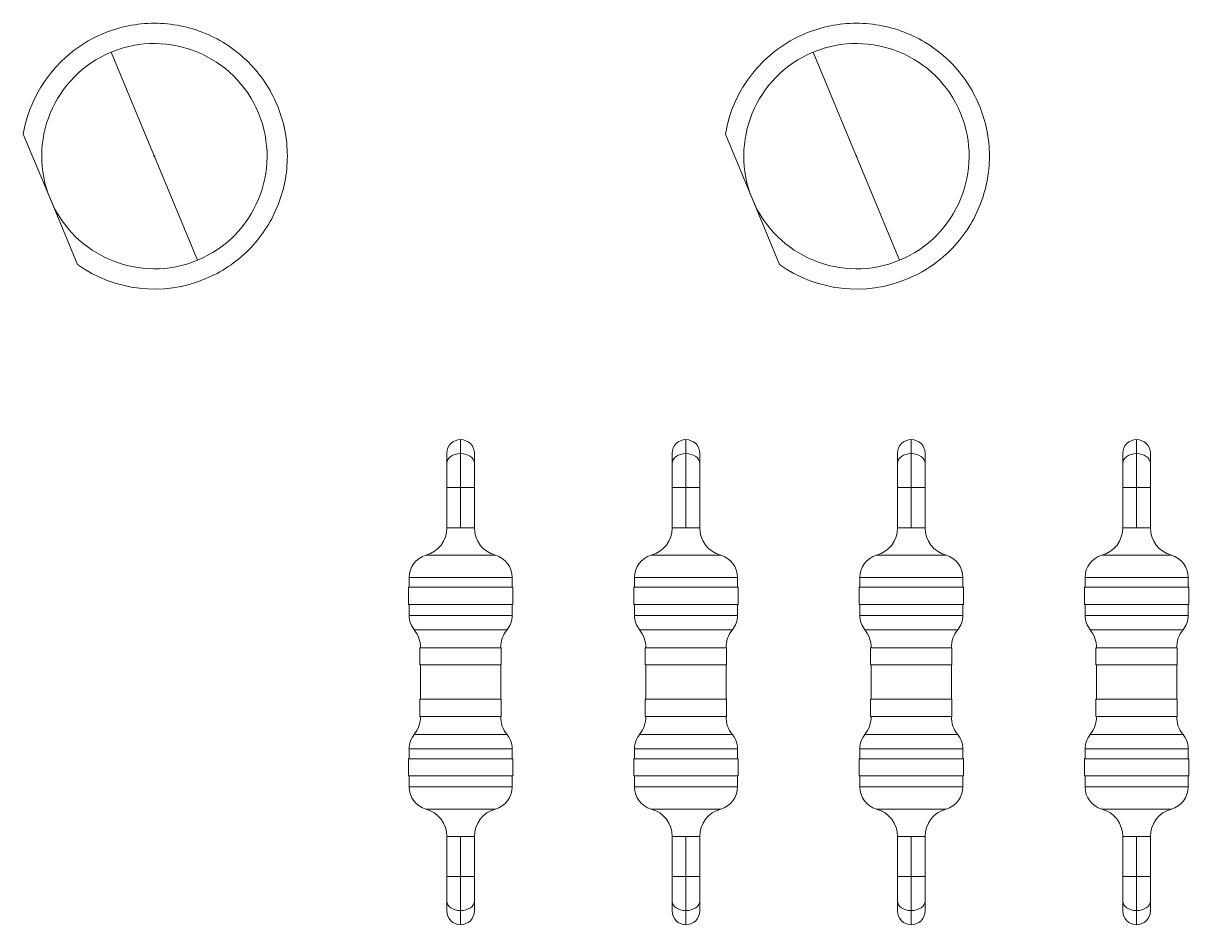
# Model space of a CAD drawing. Header units: millimetres. Extents: x -118 to 1430, y 370 to 1370.
# Drawn here: x -1.64 to 24.22, y 499.81 to 519.82 of the extents above; entities that cross this region are included whole.
import ezdxf

# ---------------------------------------------------------------- set-up
doc = ezdxf.new("R2010")
doc.units = ezdxf.units.MM
doc.layers.add('TANGENT EDGES', color=7, linetype='Continuous', lineweight=0)
doc.layers.add('VISIBLE', color=7, linetype='Continuous', lineweight=0)

msp = doc.modelspace()

# ---------------------------------------------------------------- linework, layer by layer
at = {"layer": 'TANGENT EDGES'}
for p, q in [((1.269, 516.876), (0.315, 519.176)), ((16.847, 516.876), (15.893, 519.176)), ((2.231, 514.557), (1.277, 516.858)), ((17.809, 514.557), (16.855, 516.858)), ((8.068, 510.575), (8.068, 510.262)), ((13.068, 510.575), (13.068, 510.262)), ((18.068, 510.575), (18.068, 510.262)), ((23.068, 510.575), (23.068, 510.262)), ((8.068, 509.508), (8.068, 510.262)), ((13.068, 509.508), (13.068, 510.262)), ((18.068, 509.508), (18.068, 510.262)), ((23.068, 509.508), (23.068, 510.262)), ((7.763, 509.508), (8.068, 509.508)), ((8.068, 508.619), (8.068, 509.508)), ((8.068, 509.508), (8.373, 509.508)), ((12.763, 509.508), (13.068, 509.508)), ((13.068, 508.619), (13.068, 509.508)), ((13.068, 509.508), (13.373, 509.508)), ((17.763, 509.508), (18.068, 509.508)), ((18.068, 508.619), (18.068, 509.508)), ((18.373, 509.508), (18.068, 509.508)), ((22.763, 509.508), (23.068, 509.508)), ((23.068, 508.619), (23.068, 509.508)), ((23.373, 509.508), (23.068, 509.508)), ((8.068, 508.619), (7.763, 508.619)), ((8.068, 508.619), (8.373, 508.619)), ((13.068, 508.619), (12.763, 508.619)), ((13.068, 508.619), (13.373, 508.619)), ((18.068, 508.619), (17.763, 508.619)), ((18.068, 508.619), (18.373, 508.619)), ((23.068, 508.619), (22.763, 508.619)), ((23.068, 508.619), (23.373, 508.619)), ((7.298, 508.007), (8.839, 508.007)), ((12.298, 508.007), (13.839, 508.007)), ((17.298, 508.007), (18.839, 508.007)), ((22.298, 508.007), (23.839, 508.007)), ((6.925, 507.517), (9.211, 507.517)), ((11.925, 507.517), (14.211, 507.517)), ((16.925, 507.517), (19.211, 507.517)), ((21.925, 507.517), (24.211, 507.517)), ((6.925, 506.671), (9.211, 506.671)), ((11.925, 506.671), (14.211, 506.671)), ((16.925, 506.671), (19.211, 506.671)), ((21.925, 506.671), (24.211, 506.671)), ((9.098, 506.351), (7.038, 506.351)), ((14.098, 506.351), (12.038, 506.351)), ((19.098, 506.351), (17.038, 506.351)), ((24.098, 506.351), (22.038, 506.351)), ((7.038, 504.029), (9.098, 504.029)), ((12.038, 504.029), (14.098, 504.029)), ((17.038, 504.029), (19.098, 504.029)), ((22.038, 504.029), (24.098, 504.029)), ((6.925, 503.71), (9.211, 503.71)), ((11.925, 503.71), (14.211, 503.71)), ((16.925, 503.71), (19.211, 503.71)), ((21.925, 503.71), (24.211, 503.71)), ((6.925, 502.863), (9.211, 502.863)), ((11.925, 502.863), (14.211, 502.863)), ((16.925, 502.863), (19.211, 502.863)), ((21.925, 502.863), (24.211, 502.863)), ((8.839, 502.373), (7.298, 502.373)), ((13.839, 502.373), (12.298, 502.373)), ((18.839, 502.373), (17.298, 502.373)), ((23.839, 502.373), (22.298, 502.373)), ((7.763, 501.761), (8.068, 501.761)), ((8.373, 501.761), (8.068, 501.761)), ((8.068, 500.872), (8.068, 501.761)), ((12.763, 501.761), (13.068, 501.761)), ((13.373, 501.761), (13.068, 501.761)), ((13.068, 500.872), (13.068, 501.761)), ((17.763, 501.761), (18.068, 501.761)), ((18.373, 501.761), (18.068, 501.761)), ((18.068, 500.872), (18.068, 501.761)), ((22.763, 501.761), (23.068, 501.761)), ((23.373, 501.761), (23.068, 501.761)), ((23.068, 500.872), (23.068, 501.761)), ((7.763, 500.872), (8.068, 500.872)), ((8.373, 500.872), (8.068, 500.872)), ((8.068, 500.118), (8.068, 500.872)), ((12.763, 500.872), (13.068, 500.872)), ((13.373, 500.872), (13.068, 500.872)), ((13.068, 500.118), (13.068, 500.872)), ((18.068, 500.872), (17.763, 500.872)), ((18.068, 500.872), (18.373, 500.872)), ((18.068, 500.118), (18.068, 500.872)), ((23.068, 500.872), (22.763, 500.872)), ((23.068, 500.872), (23.373, 500.872)), ((23.068, 500.118), (23.068, 500.872)), ((8.068, 499.805), (8.068, 500.118)), ((13.068, 499.805), (13.068, 500.118)), ((18.068, 499.805), (18.068, 500.118)), ((23.068, 499.805), (23.068, 500.118))]:
    msp.add_line(p, q, dxfattribs=at)
for centre, start, end in [((1.273, 516.867), 112.5227, 292.5227), ((1.273, 516.867), 292.5227, 112.5227), ((16.851, 516.867), 112.5227, 292.5227), ((16.851, 516.867), 292.5227, 112.5227)]:
    msp.add_arc(centre, 0.01, start, end, dxfattribs=at)
for centre, major_axis, start_param, end_param in [((8.068, 510.047), (-0.305, 0), -1.570796, 0), ((8.068, 510.047), (0.305, 0), 0, 1.570796), ((13.068, 510.047), (-0.305, 0), -1.570796, 0), ((13.068, 510.047), (0.305, 0), 0, 1.570796), ((18.068, 510.047), (-0.305, 0), -1.570796, 0), ((18.068, 510.047), (0.305, 0), 0, 1.570796), ((23.068, 510.047), (-0.305, 0), -1.570796, 0), ((23.068, 510.047), (0.305, 0), 0, 1.570796), ((8.068, 500.333), (-0.305, 0), 0, 1.570796), ((8.068, 500.333), (0.305, 0), 4.712389, 6.283185), ((13.068, 500.333), (-0.305, 0), 0, 1.570796), ((13.068, 500.333), (0.305, 0), 4.712389, 6.283185), ((18.068, 500.333), (-0.305, 0), 0, 1.570796), ((18.068, 500.333), (0.305, 0), 4.712389, 6.283185), ((23.068, 500.333), (-0.305, 0), 0, 1.570796), ((23.068, 500.333), (0.305, 0), 4.712389, 6.283185)]:
    msp.add_ellipse(centre, major_axis=major_axis, ratio=0.707107, start_param=start_param, end_param=end_param, dxfattribs=at)
at = {"layer": 'VISIBLE'}
for p, q in [((-1.636, 517.356), (-1.036, 515.909)), ((13.942, 517.356), (14.542, 515.909)), ((-1.036, 515.909), (-0.436, 514.463)), ((14.542, 515.909), (15.142, 514.463)), ((7.763, 510.27), (7.763, 510.047)), ((8.373, 510.27), (8.373, 510.047)), ((12.763, 510.27), (12.763, 510.047)), ((13.373, 510.27), (13.373, 510.047)), ((17.763, 510.27), (17.763, 510.047)), ((18.373, 510.27), (18.373, 510.047)), ((22.763, 510.27), (22.763, 510.047)), ((23.373, 510.27), (23.373, 510.047)), ((7.763, 510.047), (7.763, 509.508)), ((8.373, 510.047), (8.373, 509.508)), ((12.763, 510.047), (12.763, 509.508)), ((13.373, 510.047), (13.373, 509.508)), ((17.763, 510.047), (17.763, 509.508)), ((18.373, 510.047), (18.373, 509.508)), ((22.763, 510.047), (22.763, 509.508)), ((23.373, 510.047), (23.373, 509.508)), ((7.763, 509.508), (7.763, 508.619)), ((8.373, 509.508), (8.373, 508.619)), ((12.763, 509.508), (12.763, 508.619)), ((13.373, 509.508), (13.373, 508.619)), ((17.763, 509.508), (17.763, 508.619)), ((18.373, 509.508), (18.373, 508.619)), ((22.763, 509.508), (22.763, 508.619)), ((23.373, 509.508), (23.373, 508.619)), ((6.925, 507.517), (6.925, 507.298)), ((9.211, 507.298), (9.211, 507.517)), ((11.925, 507.517), (11.925, 507.298)), ((14.211, 507.298), (14.211, 507.517)), ((16.925, 507.517), (16.925, 507.298)), ((19.211, 507.298), (19.211, 507.517)), ((21.925, 507.517), (21.925, 507.298)), ((24.211, 507.298), (24.211, 507.517)), ((9.224, 507.298), (6.912, 507.298)), ((6.912, 507.298), (6.912, 506.917)), ((9.224, 506.917), (9.224, 507.298)), ((14.224, 507.298), (11.912, 507.298)), ((11.912, 507.298), (11.912, 506.917)), ((14.224, 506.917), (14.224, 507.298)), ((19.224, 507.298), (16.912, 507.298)), ((16.912, 507.298), (16.912, 506.917)), ((19.224, 506.917), (19.224, 507.298)), ((24.224, 507.298), (21.912, 507.298)), ((21.912, 507.298), (21.912, 506.917)), ((24.224, 506.917), (24.224, 507.298)), ((6.912, 506.917), (9.224, 506.917)), ((6.925, 506.917), (6.925, 506.671)), ((9.211, 506.671), (9.211, 506.917)), ((11.912, 506.917), (14.224, 506.917)), ((11.925, 506.917), (11.925, 506.671)), ((14.211, 506.671), (14.211, 506.917)), ((16.912, 506.917), (19.224, 506.917)), ((16.925, 506.917), (16.925, 506.671)), ((19.211, 506.671), (19.211, 506.917)), ((21.912, 506.917), (24.224, 506.917)), ((21.925, 506.917), (21.925, 506.671)), ((24.211, 506.671), (24.211, 506.917)), ((8.97, 505.952), (7.166, 505.952)), ((7.166, 505.952), (7.166, 505.571)), ((8.97, 505.571), (8.97, 505.952)), ((13.97, 505.952), (12.166, 505.952)), ((12.166, 505.952), (12.166, 505.571)), ((13.97, 505.571), (13.97, 505.952)), ((18.97, 505.952), (17.166, 505.952)), ((17.166, 505.952), (17.166, 505.571)), ((18.97, 505.571), (18.97, 505.952)), ((23.97, 505.952), (22.166, 505.952)), ((22.166, 505.952), (22.166, 505.571)), ((23.97, 505.571), (23.97, 505.952)), ((7.166, 505.571), (8.97, 505.571)), ((7.179, 505.571), (7.179, 504.809)), ((8.957, 504.809), (8.957, 505.571)), ((12.166, 505.571), (13.97, 505.571)), ((12.179, 505.571), (12.179, 504.809)), ((13.957, 504.809), (13.957, 505.571)), ((17.166, 505.571), (18.97, 505.571)), ((17.179, 505.571), (17.179, 504.809)), ((18.957, 504.809), (18.957, 505.571)), ((22.166, 505.571), (23.97, 505.571)), ((22.179, 505.571), (22.179, 504.809)), ((23.957, 504.809), (23.957, 505.571)), ((8.97, 504.809), (7.166, 504.809)), ((7.166, 504.809), (7.166, 504.428)), ((8.97, 504.428), (8.97, 504.809)), ((13.97, 504.809), (12.166, 504.809)), ((12.166, 504.809), (12.166, 504.428)), ((13.97, 504.428), (13.97, 504.809)), ((18.97, 504.809), (17.166, 504.809)), ((17.166, 504.809), (17.166, 504.428)), ((18.97, 504.428), (18.97, 504.809)), ((23.97, 504.809), (22.166, 504.809)), ((22.166, 504.809), (22.166, 504.428)), ((23.97, 504.428), (23.97, 504.809)), ((7.166, 504.428), (8.97, 504.428)), ((12.166, 504.428), (13.97, 504.428)), ((17.166, 504.428), (18.97, 504.428)), ((22.166, 504.428), (23.97, 504.428)), ((6.925, 503.71), (6.925, 503.488)), ((9.211, 503.488), (9.211, 503.71)), ((11.925, 503.71), (11.925, 503.488)), ((14.211, 503.488), (14.211, 503.71)), ((16.925, 503.71), (16.925, 503.488)), ((19.211, 503.488), (19.211, 503.71)), ((21.925, 503.71), (21.925, 503.488)), ((24.211, 503.488), (24.211, 503.71)), ((9.224, 503.488), (6.912, 503.488)), ((6.912, 503.488), (6.912, 503.107)), ((9.224, 503.107), (9.224, 503.488)), ((14.224, 503.488), (11.912, 503.488)), ((11.912, 503.488), (11.912, 503.107)), ((14.224, 503.107), (14.224, 503.488)), ((19.224, 503.488), (16.912, 503.488)), ((16.912, 503.488), (16.912, 503.107)), ((19.224, 503.107), (19.224, 503.488)), ((24.224, 503.488), (21.912, 503.488)), ((21.912, 503.488), (21.912, 503.107)), ((24.224, 503.107), (24.224, 503.488)), ((6.912, 503.107), (9.224, 503.107)), ((6.925, 503.107), (6.925, 502.863)), ((9.211, 502.863), (9.211, 503.107)), ((11.912, 503.107), (14.224, 503.107)), ((11.925, 503.107), (11.925, 502.863)), ((14.211, 502.863), (14.211, 503.107)), ((16.912, 503.107), (19.224, 503.107)), ((16.925, 503.107), (16.925, 502.863)), ((19.211, 502.863), (19.211, 503.107)), ((21.912, 503.107), (24.224, 503.107)), ((21.925, 503.107), (21.925, 502.863)), ((24.211, 502.863), (24.211, 503.107)), ((7.763, 501.761), (7.763, 500.872)), ((8.373, 501.761), (8.373, 500.872)), ((12.763, 501.761), (12.763, 500.872)), ((13.373, 501.761), (13.373, 500.872)), ((17.763, 501.761), (17.763, 500.872)), ((18.373, 501.761), (18.373, 500.872)), ((22.763, 501.761), (22.763, 500.872)), ((23.373, 501.761), (23.373, 500.872)), ((7.763, 500.872), (7.763, 500.333)), ((8.373, 500.872), (8.373, 500.333)), ((12.763, 500.872), (12.763, 500.333)), ((13.373, 500.872), (13.373, 500.333)), ((17.763, 500.872), (17.763, 500.333)), ((18.373, 500.872), (18.373, 500.333)), ((22.763, 500.872), (22.763, 500.333)), ((23.373, 500.872), (23.373, 500.333)), ((7.763, 500.11), (7.763, 500.333)), ((8.373, 500.11), (8.373, 500.333)), ((12.763, 500.11), (12.763, 500.333)), ((13.373, 500.11), (13.373, 500.333)), ((17.763, 500.11), (17.763, 500.333)), ((18.373, 500.11), (18.373, 500.333)), ((22.763, 500.11), (22.763, 500.333)), ((23.373, 500.11), (23.373, 500.333))]:
    msp.add_line(p, q, dxfattribs=at)
for centre, radius, start, end in [((1.273, 516.867), 2.95, 90.0227, 101.2727), ((1.273, 516.867), 2.95, 78.7727, 90.0227), ((16.851, 516.867), 2.95, 90.0227, 101.2727), ((16.851, 516.867), 2.95, 78.7727, 90.0227), ((1.273, 516.867), 2.95, 112.5227, 170.4589), ((1.273, 516.867), 2.95, 101.2727, 112.5227), ((1.273, 516.867), 2.95, 56.2727, 78.7727), ((16.851, 516.867), 2.95, 112.5227, 170.4589), ((16.851, 516.867), 2.95, 101.2727, 112.5227), ((16.851, 516.867), 2.95, 56.2727, 78.7727), ((1.273, 516.867), 2.5, 292.5227, 112.5227), ((1.273, 516.867), 2.95, 45.0227, 56.2727), ((16.851, 516.867), 2.5, 292.5227, 112.5227), ((16.851, 516.867), 2.95, 45.0227, 56.2727), ((1.273, 516.867), 2.5, 112.5227, 292.5227), ((16.851, 516.867), 2.5, 112.5227, 292.5227), ((1.273, 516.867), 2.95, 33.7727, 45.0227), ((16.851, 516.867), 2.95, 33.7727, 45.0227), ((1.273, 516.867), 2.95, 11.2727, 33.7727), ((16.851, 516.867), 2.95, 11.2727, 33.7727), ((1.273, 516.867), 2.95, 0.0227, 11.2727), ((16.851, 516.867), 2.95, 0.0227, 11.2727), ((1.273, 516.867), 2.95, 348.7727, 0.0227), ((16.851, 516.867), 2.95, 348.7727, 0.0227), ((1.273, 516.867), 2.95, 326.2727, 348.7727), ((16.851, 516.867), 2.95, 326.2727, 348.7727), ((1.273, 516.867), 2.95, 315.0227, 326.2727), ((16.851, 516.867), 2.95, 315.0227, 326.2727), ((1.273, 516.867), 2.95, 303.7727, 315.0227), ((16.851, 516.867), 2.95, 303.7727, 315.0227), ((1.273, 516.867), 2.95, 234.5865, 292.5227), ((1.273, 516.867), 2.95, 292.5227, 303.7727), ((16.851, 516.867), 2.95, 234.5865, 292.5227), ((16.851, 516.867), 2.95, 292.5227, 303.7727), ((8.068, 510.27), 0.305, 90, 180), ((8.068, 510.27), 0.305, 0, 90), ((13.068, 510.27), 0.305, 90, 180), ((13.068, 510.27), 0.305, 0, 90), ((18.068, 510.27), 0.305, 90, 180), ((18.068, 510.27), 0.305, 0, 90), ((23.068, 510.27), 0.305, 90, 180), ((23.068, 510.27), 0.305, 0, 90), ((7.128, 508.619), 0.635, 285.466, 0), ((9.008, 508.619), 0.635, 180, 254.534), ((12.128, 508.619), 0.635, 285.466, 0), ((14.008, 508.619), 0.635, 180, 254.534), ((17.128, 508.619), 0.635, 285.466, 0), ((19.008, 508.619), 0.635, 180, 254.534), ((22.128, 508.619), 0.635, 285.466, 0), ((24.008, 508.619), 0.635, 180, 254.534), ((7.433, 507.517), 0.508, 105.466, 180), ((8.703, 507.517), 0.508, 0, 74.534), ((12.433, 507.517), 0.508, 105.466, 180), ((13.703, 507.517), 0.508, 0, 74.534), ((17.433, 507.517), 0.508, 105.466, 180), ((18.703, 507.517), 0.508, 0, 74.534), ((22.433, 507.517), 0.508, 105.466, 180), ((23.703, 507.517), 0.508, 0, 74.534), ((7.433, 506.671), 0.508, 180, 218.9424), ((8.703, 506.671), 0.508, 321.0576, 0), ((12.433, 506.671), 0.508, 180, 218.9424), ((13.703, 506.671), 0.508, 321.0576, 0), ((17.433, 506.671), 0.508, 180, 218.9424), ((18.703, 506.671), 0.508, 321.0576, 0), ((22.433, 506.671), 0.508, 180, 218.9424), ((23.703, 506.671), 0.508, 321.0576, 0), ((6.544, 505.952), 0.635, 0, 38.9424), ((9.592, 505.952), 0.635, 141.0576, 180), ((11.544, 505.952), 0.635, 0, 38.9424), ((14.592, 505.952), 0.635, 141.0576, 180), ((16.544, 505.952), 0.635, 0, 38.9424), ((19.592, 505.952), 0.635, 141.0576, 180), ((21.544, 505.952), 0.635, 0, 38.9424), ((24.592, 505.952), 0.635, 141.0576, 180), ((6.544, 504.428), 0.635, 321.0576, 0), ((9.592, 504.428), 0.635, 180, 218.9424), ((11.544, 504.428), 0.635, 321.0576, 0), ((14.592, 504.428), 0.635, 180, 218.9424), ((16.544, 504.428), 0.635, 321.0576, 0), ((19.592, 504.428), 0.635, 180, 218.9424), ((21.544, 504.428), 0.635, 321.0576, 0), ((24.592, 504.428), 0.635, 180, 218.9424), ((7.433, 503.71), 0.508, 141.0576, 180), ((8.703, 503.71), 0.508, 0, 38.9424), ((12.433, 503.71), 0.508, 141.0576, 180), ((13.703, 503.71), 0.508, 0, 38.9424), ((17.433, 503.71), 0.508, 141.0576, 180), ((18.703, 503.71), 0.508, 0, 38.9424), ((22.433, 503.71), 0.508, 141.0576, 180), ((23.703, 503.71), 0.508, 0, 38.9424), ((7.433, 502.863), 0.508, 180, 254.534), ((8.703, 502.863), 0.508, 285.466, 0), ((12.433, 502.863), 0.508, 180, 254.534), ((13.703, 502.863), 0.508, 285.466, 0), ((17.433, 502.863), 0.508, 180, 254.534), ((18.703, 502.863), 0.508, 285.466, 0), ((22.433, 502.863), 0.508, 180, 254.534), ((23.703, 502.863), 0.508, 285.466, 0), ((7.128, 501.761), 0.635, 0, 74.534), ((9.008, 501.761), 0.635, 105.466, 180), ((12.128, 501.761), 0.635, 0, 74.534), ((14.008, 501.761), 0.635, 105.466, 180), ((17.128, 501.761), 0.635, 0, 74.534), ((19.008, 501.761), 0.635, 105.466, 180), ((22.128, 501.761), 0.635, 0, 74.534), ((24.008, 501.761), 0.635, 105.466, 180), ((8.068, 500.11), 0.305, 180, 270), ((8.068, 500.11), 0.305, 270, 0), ((13.068, 500.11), 0.305, 180, 270), ((13.068, 500.11), 0.305, 270, 0), ((18.068, 500.11), 0.305, 180, 270), ((18.068, 500.11), 0.305, 270, 0), ((23.068, 500.11), 0.305, 180, 270), ((23.068, 500.11), 0.305, 270, 0)]:
    msp.add_arc(centre, radius, start, end, dxfattribs=at)

doc.saveas('drawing.dxf')
